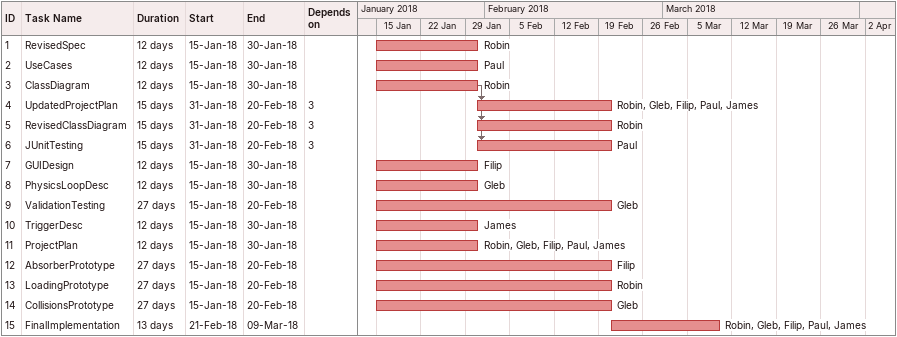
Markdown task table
| ID | Task | Duration | Start | Finish | Predecessors | Resources |
|---|---|---|---|---|---|---|
| 1 | RevisedSpec | 12d | 2018-01-15 | 2018-01-30 |  | Robin |
| 2 | UseCases | 12d | 2018-01-15 | 2018-01-30 |  | Paul |
| 3 | ClassDiagram | 12d | 2018-01-15 | 2018-01-30 |  | Robin |
| 4 | UpdatedProjectPlan | 15d | 2018-01-31 | 2018-02-20 | 3 | Robin, Gleb, Filip, Paul, James |
| 5 | RevisedClassDiagram | 15d | 2018-01-31 | 2018-02-20 | 3 | Robin |
| 6 | JUnitTesting | 15d | 2018-01-31 | 2018-02-20 | 3 | Paul |
| 7 | GUIDesign | 12d | 2018-01-15 | 2018-01-30 |  | Filip |
| 8 | PhysicsLoopDesc | 12d | 2018-01-15 | 2018-01-30 |  | Gleb |
| 9 | ValidationTesting | 27d | 2018-01-15 | 2018-02-20 |  | Gleb |
| 10 | TriggerDesc | 12d | 2018-01-15 | 2018-01-30 |  | James |
| 11 | ProjectPlan | 12d | 2018-01-15 | 2018-01-30 |  | Robin, Gleb, Filip, Paul, James |
| 12 | AbsorberPrototype | 27d | 2018-01-15 | 2018-02-20 |  | Filip |
| 13 | LoadingPrototype | 27d | 2018-01-15 | 2018-02-20 |  | Robin |
| 14 | CollisionsPrototype | 27d | 2018-01-15 | 2018-02-20 |  | Gleb |
| 15 | FinalImplementation | 13d | 2018-02-21 | 2018-03-09 |  | Robin, Gleb, Filip, Paul, James |
